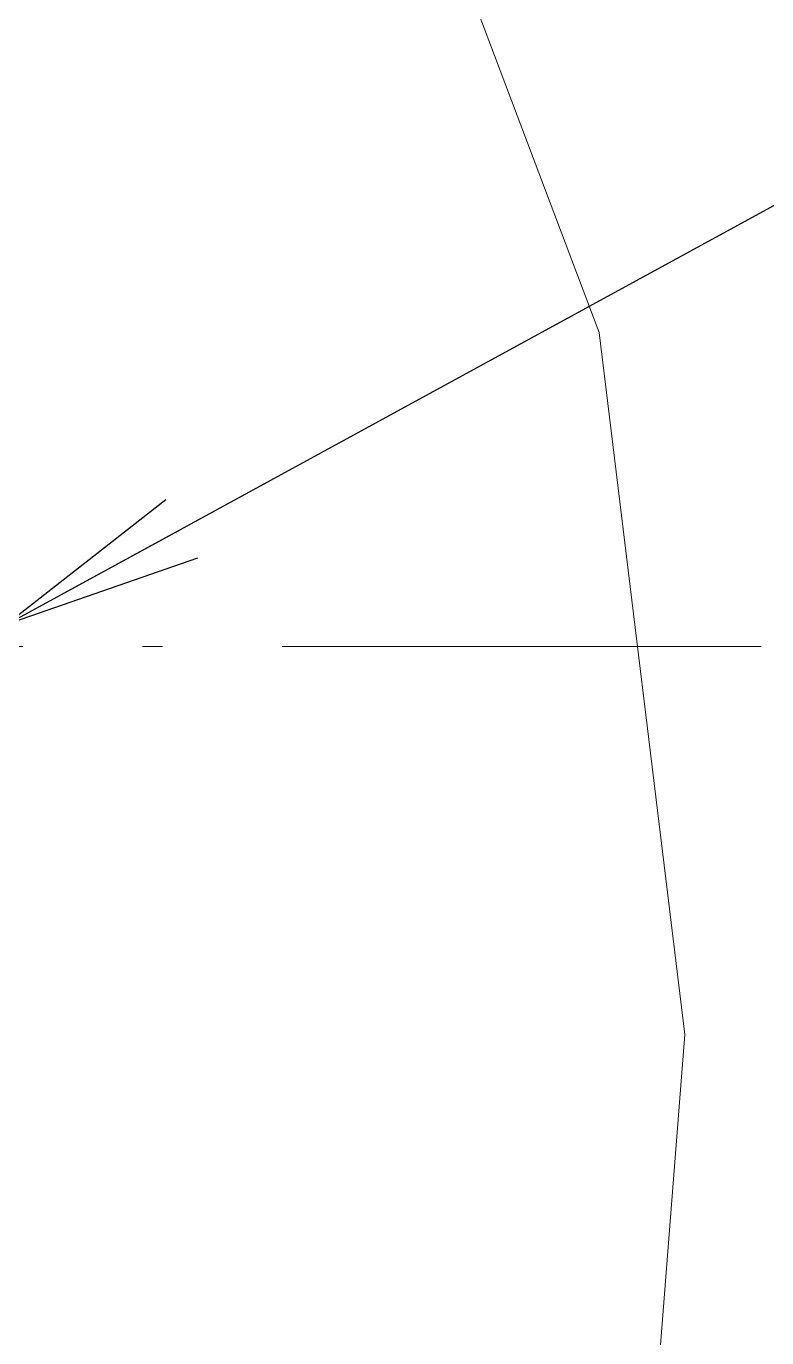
# Model space of a CAD drawing. Header units: millimetres. Extents: x -2078669 to -1085629, y -5987148 to 310365.
# Drawn here: x -1673178 to -1668538, y -658281 to -650067 of the extents above; entities that cross this region are included whole.
import ezdxf

# ---------------------------------------------------------------- set-up
doc = ezdxf.new("R2010")
doc.units = ezdxf.units.MM
doc.header["$LTSCALE"] = 500
doc.linetypes.add('SXF_一点短鎖線', pattern=[9.25, 6, -1.5, 0.25, -1.5])
for name, color, linetype, lineweight in [('D-BGD', 7, 'Continuous', 13), ('D-BMK', 2, 'SXF_一点短鎖線', 13), ('D-BYP-STR8', 5, 'Continuous', 25)]:
    doc.layers.add(name, color=color, linetype=linetype, lineweight=lineweight)
doc.styles.add('MS ゴシック', font='MS Gothic.ttf')
doc.dimstyles.new('DIM-500-F', dxfattribs={"dimscale": 500, "dimtxt": 3.5, "dimasz": 2.5, "dimexe": 0, "dimexo": 2, "dimgap": 0.8, "dimtad": 1, "dimdec": 0, "dimzin": 0, "dimdsep": 46, "dimtxsty": 'MS ゴシック', "dimblk": 'OPEN', "dimcen": 0.1, "dimclrd": 256, "dimclre": 256, "dimclrt": 256, "dimaunit": 1, "dimadec": 4, "dimazin": 0, "dimtfac": 1, "dimtdec": 0, "dimtmove": 2, "dimatfit": 3, "dimldrblk": 'OPEN', "dimfxl": 1, "dimtolj": 1, "dimtzin": 0, "dimlwd": -1, "dimlwe": -1, "dimarcsym": 2})

# ---------------------------------------------------------------- blocks, each defined once
blk = doc.blocks.new('河川平面')
at = {"layer": 'D-BGD', "linetype": 'Continuous', "elevation": 363000, "flags": 128}
blk.add_lwpolyline([(1617117.8, -2692517.4), (1617295.1, -2704844.6), (1617707, -2719179.7), (1618258.2, -2729774.9), (1619284.5, -2738393.8), (1620511.5, -2741723.2), (1621690.4, -2743916.4), (1623568.7, -2746497.9), (1626274.5, -2750868.7), (1627186.5, -2753427.7), (1627773.2, -2755690), (1628854.4, -2759670.3), (1629722.9, -2761568.6), (1633551.1, -2768292.9), (1638543, -2774672.2), (1640014.4, -2777875.6), (1641376.5, -2781485.6), (1641914.8, -2785882.8), (1640983.6, -2797690.4), (1640322.3, -2802625.3)], dxfattribs=at)
blk = doc.blocks.new('_Open')
at = {"color": 0, "linetype": 'ByBlock', "lineweight": -2}
for p, q in [((-1, 0.1667), (0, 0)), ((-1, -0.1667), (0, 0)), ((0, 0), (-1, 0))]:
    blk.add_line(p, q, dxfattribs=at)

msp = doc.modelspace()

# ---------------------------------------------------------------- linework, layer by layer
at = {"layer": 'D-BMK', "linetype": 'SXF_一点短鎖線'}
msp.add_line((-1622324.6, -653952.7), (-1736237.2, -653952.7), dxfattribs=at)
at = {"layer": 'D-BYP-STR8'}
msp.add_circle((-1675490.1, -653805.4), 16000, dxfattribs=at)

# ---------------------------------------------------------------- block references
at = {"layer": 'D-BGD'}
msp.add_blockref('河川平面', (-3310965.8, 2129500.2), dxfattribs=at)

# ---------------------------------------------------------------- leaders
at = {"layer": 'D-BYP-STR8'}
msp.add_leader([(-1673301, -653814.8), (-1654571.8, -643587.4)], dimstyle='DIM-500-F', dxfattribs=at)

doc.saveas('drawing.dxf')
